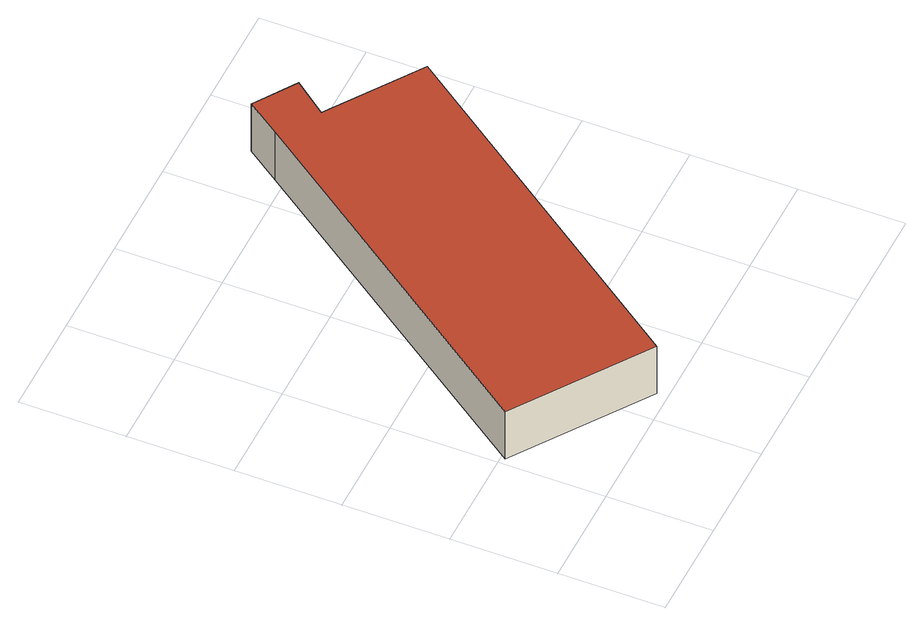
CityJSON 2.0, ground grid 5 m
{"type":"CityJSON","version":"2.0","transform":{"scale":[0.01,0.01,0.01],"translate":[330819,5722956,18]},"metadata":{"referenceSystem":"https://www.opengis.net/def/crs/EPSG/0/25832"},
"CityObjects":{
"building1":{"type":"Building","attributes":{"Geometrietyp2DReferenz":"3000","Gemeindeschluessel":"05170048","function":"31001_2720","roofType":"1000","measuredHeight":2.85},"geometry":[{"type":"Solid","lod":"2","boundaries":[[[[0,1,2,3]],[[4,5,1,0]],[[6,7,5,4]],[[8,9,7,6]],[[10,11,9,8]],[[12,13,11,10]],[[3,2,13,12]],[[10,8,6,4,0,3,12]],[[1,5,7,9,11,13,2]]]],"semantics":{"surfaces":[{"type":"WallSurface"},{"type":"RoofSurface"},{"type":"GroundSurface"}],"values":[[0,0,0,0,0,0,0,1,2]]}}]}
},
"vertices":[
[33,480,358],[33,480,73],[649,51,73],[649,51,358],[1152,2046,358],[1152,2046,73],[1267,2208,358],[1267,2208,73],[1464,2075,358],[1464,2075,73],[1341,1916,358],[1341,1916,73],[1775,1617,358],[1775,1617,73]
]}
